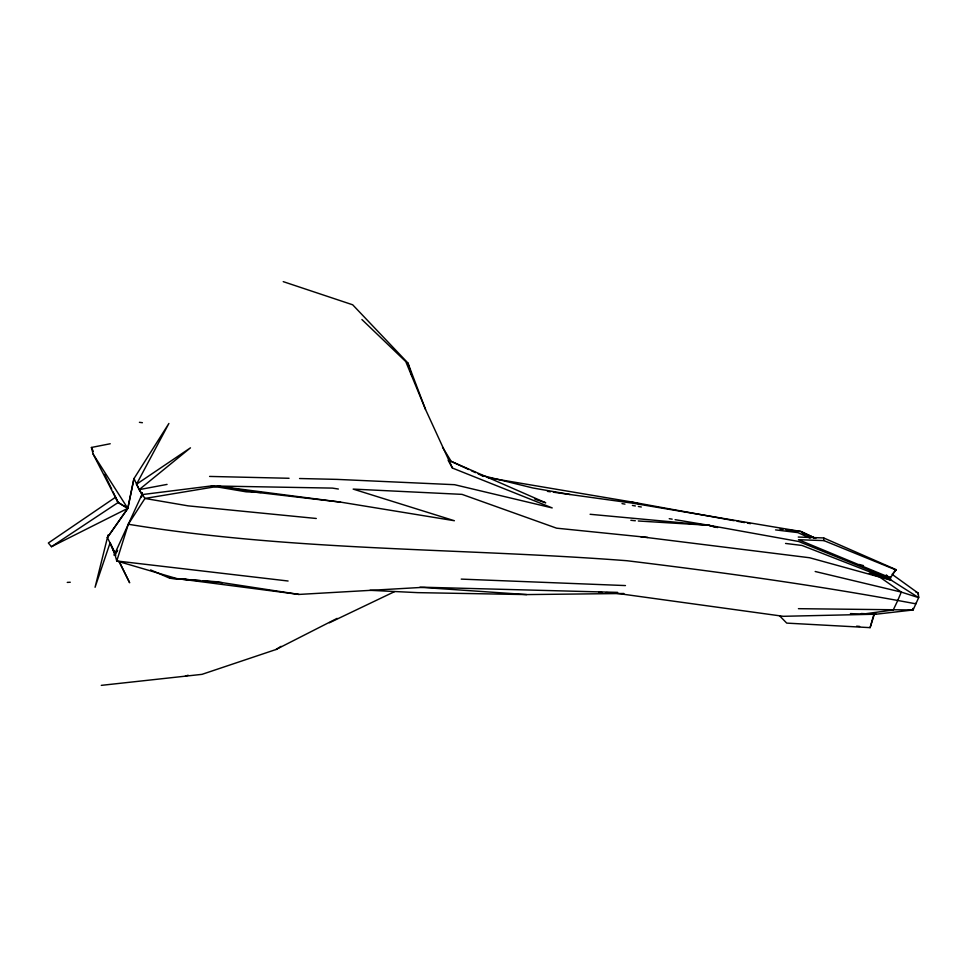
<?xml version="1.0" encoding="UTF-8"?>
<svg xmlns="http://www.w3.org/2000/svg" width="967" height="967" viewBox="0 0 967 967"><rect width="100%" height="100%" fill="white"/><g stroke="black" fill="none" stroke-linecap="round" stroke-linejoin="round"><path stroke-width="1.45" d="M913.114 608.92L913.102 609.972L876.162 614.202L783.282 616.305L615.387 593.146L606.357 592.578M892.045 574.277L918.263 593.182L918.65 597.654L913.102 609.972L798.428 608.678M141.327 497.509L142.27 492.735L141.351 497.123M874.144 613.441L870.107 627.643L786.727 623.111L779.45 615.653M115.883 555.215L107.41 537.507L108.268 534.715M107.41 537.507L127.801 508.412L133.893 478.738L168.899 423.461L136.516 484.237L141.931 494.62L128.297 524.247L116.765 560.981L176.707 578.556L298.996 594.427L424.416 587.259L617.635 592.384M870.107 627.643L874.615 613.392M115.291 553.547L110.069 542.922L95.068 587.283L107.494 537.314L127.837 508.316L133.978 478.544L139.175 489.64L144.941 498.452L188.082 505.85L316.282 518.481M647.866 537.447L556.593 528.175L462.008 494.367L353.16 489.097L454.393 520.73L340.602 502.127L218.312 486.256L144.941 498.452L128.297 524.247L114.082 555.263L117.527 550.404M117.527 550.791L114.94 554.478L116.765 560.981L288.093 581.01M896.083 569.998L823.908 540.601L798.488 539.707L890.45 577.819L896.058 569.636L823.679 537.942L798.258 537.048M893.194 573.08L896.058 569.636M136.516 484.237L190.463 447.83L139.2 489.628L167.061 484.407M51.456 546.693L118.143 502.502L127.837 508.316L51.456 546.693L48.35 543.007L115.617 497.183L118.143 502.502L127.801 508.412L93.158 454.139L91.406 447.467L110.226 443.756M101.293 685.361L201.994 674.35L276.006 649.51L281.059 646.343M276.006 649.51L337.145 618.372M329.384 622.784L394.633 591.599M185.313 676.175L188.13 675.22M141.919 494.62L211.386 485.93L332.394 488.105L338.353 489.024M67.267 582.4L70.277 582.243M370.01 590.317L417.72 592.638L526.664 594.584L623.896 593.496M419.908 587.259L526.664 594.584M209.585 476.429L289.06 478.278M299.552 478.52L337.048 479.39L454.575 484.697L552.205 507.917L452.435 468.052L448.144 460.304M461.235 579.112L625.456 585.567M261.114 492.493L246.126 491.816L211.386 485.93M861.234 613.537L876.162 614.202M850.44 613.586L862.359 614.166L893.23 609.996L897.473 601.087L901.304 592.094L879.221 576.743L869.285 573.298M638.329 520.995L708.811 525.286L798.645 541.484L890.522 578.677L886.292 574.906M598.827 592.106L601.837 592.3M150.598 569.914L169.781 578.23L186.256 579.366M190.753 579.668L193.751 579.874M178.182 578.677L188.456 579.511M191.381 579.741L200.193 580.454M203.13 580.683L216.33 581.747L298.996 594.427M856.641 626.181L859.627 626.423M169.781 578.23L222.35 582.678M590.1 514.287L708.811 525.286L717.562 527.571M630.859 520.282L635.331 520.754M779.994 529.106L782.968 529.445M785.941 529.783L800.833 531.463L815.834 538.45M340.602 502.127L256.642 492.324L218.312 486.256M775.546 529.892L797.884 532.612L810.092 538.135M785.555 543.442L802.03 545.461L891.441 580.321L918.65 597.654L901.304 592.094L815.181 571.497M640.795 536.758L809.669 557.754L891.441 580.321M139.417 422.313L142.403 422.712M547.467 491.381L550.441 491.792M553.414 492.203L632.176 503.106L800.833 531.463L814.782 538.099M128.297 524.247C293.122 551.299 460.775 547.938 626.942 560.727C723.667 572.488 820.125 585.809 915.87 603.831L915.822 603.178M669.237 518.687L672.174 519.17M675.099 519.666L708.811 525.286L716.027 527.402M488.117 477.734L630.387 501.752L734.134 520.693M570.034 494.5L532.914 487.984L481.989 475.474M622.011 503.614L624.972 504.133M632.406 505.439L635.367 505.959M638.341 506.478L641.314 506.998M737.096 521.237L744.505 522.591M747.479 523.135L750.44 523.667M802.308 533.143L814.758 538.015M630.387 501.752L640.674 504.17M859.107 564.474L863.483 565.61M886.195 577.408L890.522 578.677M283.234 281.639L352.677 304.786L407.893 362.976L425.528 409.44L452.435 468.052M534.86 499.153L545.714 502.792L451.202 461.38L442.535 447.238M451.202 461.38L468.729 469.515M471.425 470.772L475.474 472.645M478.169 473.89L483.56 476.405M915.749 591.877L918.263 593.182M361.9 319.521L405.765 361.585L425.528 409.44M93.158 454.139L118.107 502.574L112.994 491.792M119.159 561.779L129.651 582.775L119.207 561.513M91.406 447.467L93.364 451.492M104.496 474.338L111.689 489.109M110.069 542.922L114.952 554.466L112.607 548.652M407.893 362.976L411.894 375.885M918.445 596.434L918.529 597.159M890.341 576.537L890.45 577.819M823.679 537.942L823.908 540.601M918.263 593.968L918.299 594.79M913.066 608.376L913.114 609.186"/></g></svg>
